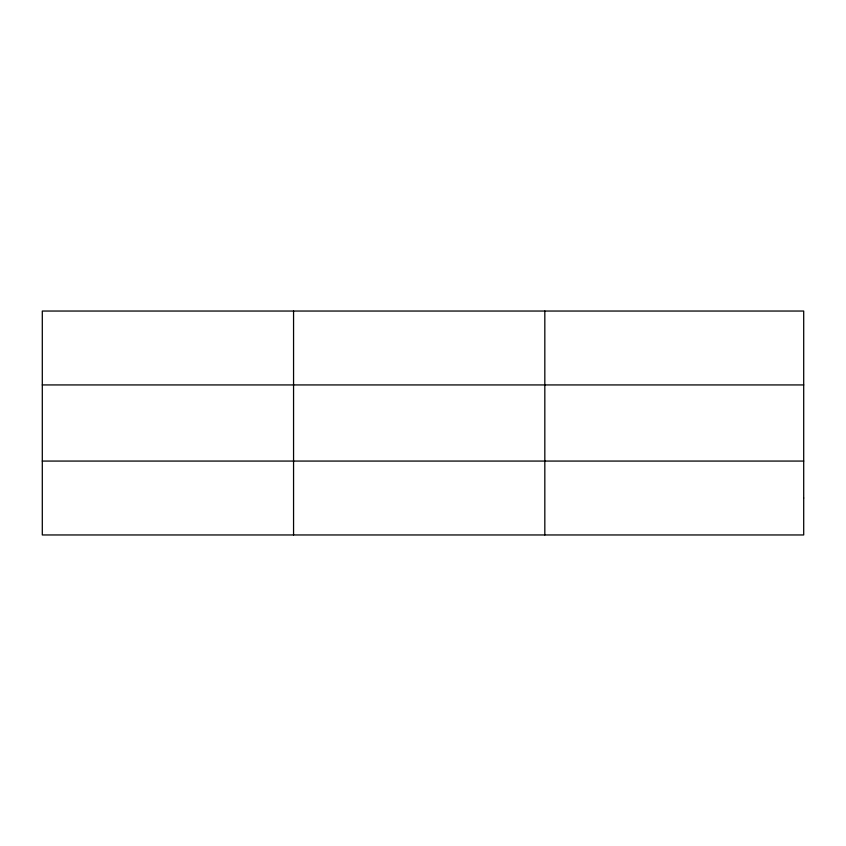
<?xml version="1.0" encoding="UTF-8"?>
<svg xmlns="http://www.w3.org/2000/svg" width="846" height="846" viewBox="0 0 846 846"><rect width="100%" height="100%" fill="white"/><g stroke="black" fill="none" stroke-linecap="round" stroke-linejoin="round"><path stroke-width="1.27" d="M293.562 311.042L293.562 534.958M544.824 311.042L544.824 534.958M42.3 384.93L803.7 384.93M42.3 461.07L803.7 461.07M803.7 498.019L803.7 534.958L42.3 534.958L42.3 311.042L803.7 311.042L803.7 498.019"/></g></svg>
